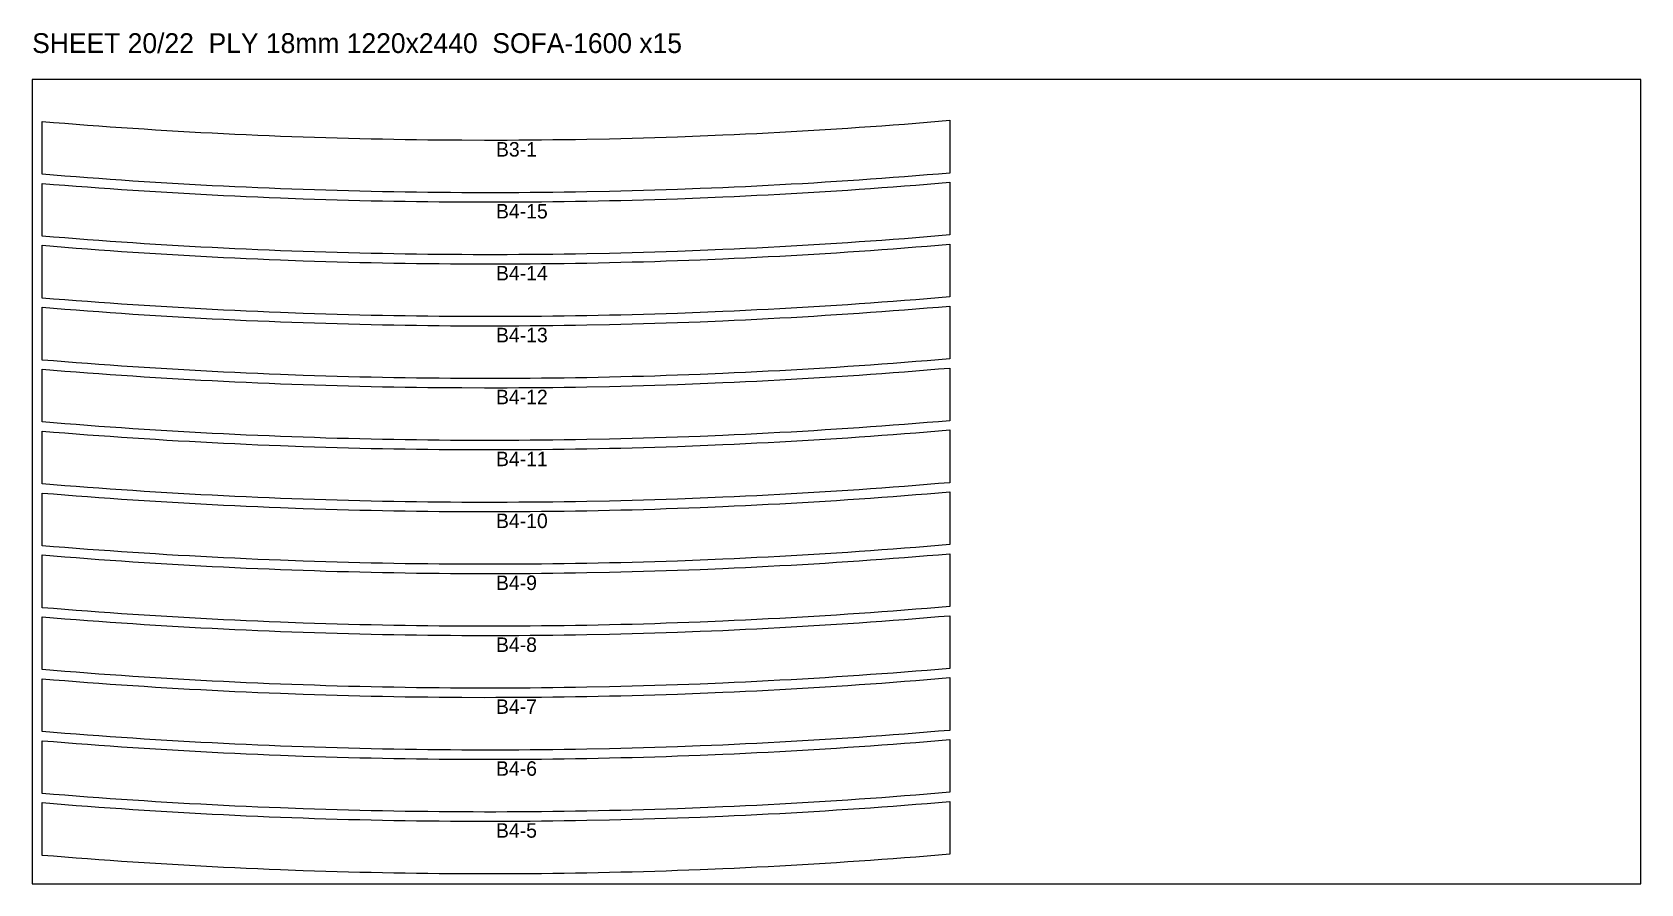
# Model space of a CAD drawing. Header units: millimetres. Extents: x 0 to 59980, y 0 to 1292.
# Drawn here: x 52060 to 54500, y 0 to 1292 of the extents above; entities that cross this region are included whole.
import ezdxf

# ---------------------------------------------------------------- set-up
doc = ezdxf.new("R2010")
doc.units = ezdxf.units.MM
for name, color, linetype in [('CUT_OUT', 1, 'Continuous'), ('LABEL', 7, 'Continuous'), ('SHEET', 8, 'Continuous')]:
    doc.layers.add(name, color=color, linetype=linetype)

msp = doc.modelspace()

# ---------------------------------------------------------------- linework, layer by layer
at = {"layer": 'CUT_OUT'}
for points in [[(52075, 1076.15), (52075, 1156.15), (52092.21, 1154.74), (52109.42, 1153.37), (52126.64, 1152.03), (52143.85, 1150.73), (52161.06, 1149.46), (52178.28, 1148.23), (52195.49, 1147.04), (52212.7, 1145.88), (52229.91, 1144.76), (52247.12, 1143.68), (52264.34, 1142.63), (52281.55, 1141.62), (52298.76, 1140.64), (52315.98, 1139.7), (52333.19, 1138.8), (52350.4, 1137.93), (52367.61, 1137.1), (52384.82, 1136.31), (52402.04, 1135.55), (52419.25, 1134.83), (52436.46, 1134.14), (52470.89, 1132.88), (52488.1, 1132.31), (52505.31, 1131.77), (52522.52, 1131.26), (52539.74, 1130.79), (52556.95, 1130.36), (52574.16, 1129.97), (52591.38, 1129.61), (52608.59, 1129.29), (52625.8, 1129), (52643.01, 1128.75), (52660.23, 1128.54), (52677.44, 1128.36), (52694.65, 1128.22), (52711.86, 1128.11), (52746.29, 1128.01), (52763.5, 1128.02), (52780.71, 1128.06), (52797.92, 1128.13), (52815.14, 1128.25), (52832.35, 1128.4), (52849.56, 1128.58), (52866.77, 1128.8), (52883.99, 1129.06), (52901.2, 1129.35), (52935.62, 1130.05), (52952.84, 1130.46), (52970.05, 1130.89), (52987.26, 1131.37), (53004.48, 1131.88), (53021.69, 1132.43), (53038.9, 1133.01), (53073.33, 1134.29), (53107.75, 1135.71), (53124.96, 1136.48), (53142.17, 1137.28), (53159.39, 1138.12), (53176.6, 1139), (53193.81, 1139.91), (53211.03, 1140.85), (53228.24, 1141.84), (53245.45, 1142.86), (53262.66, 1143.91), (53279.88, 1145.01), (53297.09, 1146.13), (53314.3, 1147.3), (53331.51, 1148.5), (53348.72, 1149.74), (53365.94, 1151.01), (53383.15, 1152.32), (53400.36, 1153.67), (53417.58, 1155.05), (53434.79, 1156.47), (53452, 1157.92), (53452, 1077.92), (53434.79, 1076.47), (53417.58, 1075.05), (53400.36, 1073.67), (53383.15, 1072.32), (53365.94, 1071.01), (53348.72, 1069.74), (53331.51, 1068.5), (53314.3, 1067.3), (53297.09, 1066.13), (53279.88, 1065.01), (53262.66, 1063.91), (53245.45, 1062.86), (53228.24, 1061.84), (53211.03, 1060.85), (53193.81, 1059.91), (53176.6, 1059), (53159.39, 1058.12), (53142.17, 1057.28), (53124.96, 1056.48), (53107.75, 1055.71), (53073.33, 1054.29), (53038.9, 1053.01), (53021.69, 1052.43), (53004.48, 1051.88), (52987.26, 1051.37), (52970.05, 1050.89), (52952.84, 1050.46), (52935.62, 1050.05), (52901.2, 1049.35), (52883.99, 1049.06), (52866.77, 1048.8), (52849.56, 1048.58), (52832.35, 1048.4), (52815.14, 1048.25), (52797.92, 1048.13), (52780.71, 1048.06), (52763.5, 1048.02), (52746.29, 1048.01), (52729.08, 1048.05), (52711.86, 1048.11), (52694.65, 1048.22), (52677.44, 1048.36), (52660.23, 1048.54), (52643.01, 1048.75), (52625.8, 1049), (52608.59, 1049.29), (52591.38, 1049.61), (52574.16, 1049.97), (52556.95, 1050.36), (52539.74, 1050.79), (52522.52, 1051.26), (52505.31, 1051.77), (52488.1, 1052.31), (52470.89, 1052.88), (52436.46, 1054.14), (52419.25, 1054.83), (52402.04, 1055.55), (52384.82, 1056.31), (52367.61, 1057.1), (52350.4, 1057.93), (52333.19, 1058.8), (52315.98, 1059.7), (52298.76, 1060.64), (52281.55, 1061.62), (52264.34, 1062.63), (52247.12, 1063.68), (52229.91, 1064.76), (52212.7, 1065.88), (52195.49, 1067.04), (52178.28, 1068.23), (52161.06, 1069.46), (52143.85, 1070.73), (52126.64, 1072.03), (52109.42, 1073.37), (52092.21, 1074.74), (52075, 1076.15)], [(52075, 982.24), (52075, 1062.24), (52092.21, 1060.83), (52109.42, 1059.46), (52126.64, 1058.12), (52143.85, 1056.82), (52161.06, 1055.55), (52178.28, 1054.32), (52195.49, 1053.13), (52212.7, 1051.97), (52229.91, 1050.85), (52247.12, 1049.77), (52264.34, 1048.72), (52281.55, 1047.71), (52298.76, 1046.73), (52315.98, 1045.79), (52333.19, 1044.89), (52350.4, 1044.02), (52367.61, 1043.19), (52384.82, 1042.4), (52402.04, 1041.64), (52419.25, 1040.92), (52436.46, 1040.23), (52470.89, 1038.97), (52488.1, 1038.4), (52505.31, 1037.86), (52522.52, 1037.35), (52539.74, 1036.88), (52556.95, 1036.45), (52574.16, 1036.06), (52591.38, 1035.7), (52608.59, 1035.38), (52625.8, 1035.09), (52643.01, 1034.84), (52660.23, 1034.63), (52677.44, 1034.45), (52694.65, 1034.31), (52711.86, 1034.2), (52746.29, 1034.1), (52763.5, 1034.11), (52780.71, 1034.15), (52797.92, 1034.22), (52815.14, 1034.34), (52832.35, 1034.49), (52849.56, 1034.67), (52866.77, 1034.89), (52883.99, 1035.15), (52901.2, 1035.44), (52935.62, 1036.14), (52952.84, 1036.55), (52970.05, 1036.98), (52987.26, 1037.46), (53004.48, 1037.97), (53021.69, 1038.52), (53038.9, 1039.1), (53073.33, 1040.38), (53107.75, 1041.8), (53124.96, 1042.57), (53142.17, 1043.37), (53159.39, 1044.21), (53176.6, 1045.09), (53193.81, 1046), (53211.03, 1046.94), (53228.24, 1047.93), (53245.45, 1048.95), (53262.66, 1050), (53279.88, 1051.1), (53297.09, 1052.22), (53314.3, 1053.39), (53331.51, 1054.59), (53348.72, 1055.83), (53365.94, 1057.1), (53383.15, 1058.41), (53400.36, 1059.76), (53417.58, 1061.14), (53434.79, 1062.56), (53452, 1064.01), (53452, 984.01), (53434.79, 982.56), (53417.58, 981.14), (53400.36, 979.76), (53383.15, 978.41), (53365.94, 977.1), (53348.72, 975.83), (53331.51, 974.59), (53314.3, 973.39), (53297.09, 972.22), (53279.88, 971.1), (53262.66, 970), (53245.45, 968.95), (53228.24, 967.93), (53211.03, 966.94), (53193.81, 966), (53176.6, 965.09), (53159.39, 964.21), (53142.17, 963.37), (53124.96, 962.57), (53107.75, 961.8), (53073.33, 960.38), (53038.9, 959.1), (53021.69, 958.52), (53004.48, 957.97), (52987.26, 957.46), (52970.05, 956.98), (52952.84, 956.55), (52935.62, 956.14), (52901.2, 955.44), (52883.99, 955.15), (52866.77, 954.89), (52849.56, 954.67), (52832.35, 954.49), (52815.14, 954.34), (52797.92, 954.22), (52780.71, 954.15), (52763.5, 954.11), (52746.29, 954.1), (52729.08, 954.14), (52711.86, 954.2), (52694.65, 954.31), (52677.44, 954.45), (52660.23, 954.63), (52643.01, 954.84), (52625.8, 955.09), (52608.59, 955.38), (52591.38, 955.7), (52574.16, 956.06), (52556.95, 956.45), (52539.74, 956.88), (52522.52, 957.35), (52505.31, 957.86), (52488.1, 958.4), (52470.89, 958.97), (52436.46, 960.23), (52419.25, 960.92), (52402.04, 961.64), (52384.82, 962.4), (52367.61, 963.19), (52350.4, 964.02), (52333.19, 964.89), (52315.98, 965.79), (52298.76, 966.73), (52281.55, 967.71), (52264.34, 968.72), (52247.12, 969.77), (52229.91, 970.85), (52212.7, 971.97), (52195.49, 973.13), (52178.28, 974.32), (52161.06, 975.55), (52143.85, 976.82), (52126.64, 978.12), (52109.42, 979.46), (52092.21, 980.83), (52075, 982.24)], [(52075, 888.33), (52075, 968.33), (52092.21, 966.92), (52109.42, 965.55), (52126.64, 964.21), (52143.85, 962.91), (52161.06, 961.64), (52178.28, 960.41), (52195.49, 959.22), (52212.7, 958.06), (52229.91, 956.94), (52247.12, 955.86), (52264.34, 954.81), (52281.55, 953.8), (52298.76, 952.82), (52315.98, 951.88), (52333.19, 950.98), (52350.4, 950.11), (52367.61, 949.28), (52384.82, 948.49), (52402.04, 947.73), (52419.25, 947.01), (52436.46, 946.32), (52470.89, 945.06), (52488.1, 944.49), (52505.31, 943.95), (52522.52, 943.44), (52539.74, 942.97), (52556.95, 942.54), (52574.16, 942.15), (52591.38, 941.79), (52608.59, 941.47), (52625.8, 941.18), (52643.01, 940.93), (52660.23, 940.72), (52677.44, 940.54), (52694.65, 940.4), (52711.86, 940.29), (52746.29, 940.19), (52763.5, 940.2), (52780.71, 940.24), (52797.92, 940.31), (52815.14, 940.43), (52832.35, 940.58), (52849.56, 940.76), (52866.77, 940.98), (52883.99, 941.24), (52901.2, 941.53), (52935.62, 942.23), (52952.84, 942.64), (52970.05, 943.07), (52987.26, 943.55), (53004.48, 944.06), (53021.69, 944.61), (53038.9, 945.19), (53073.33, 946.47), (53107.75, 947.89), (53124.96, 948.66), (53142.17, 949.46), (53159.39, 950.3), (53176.6, 951.18), (53193.81, 952.09), (53211.03, 953.03), (53228.24, 954.02), (53245.45, 955.04), (53262.66, 956.09), (53279.88, 957.19), (53297.09, 958.31), (53314.3, 959.48), (53331.51, 960.68), (53348.72, 961.92), (53365.94, 963.19), (53383.15, 964.5), (53400.36, 965.85), (53417.58, 967.23), (53434.79, 968.65), (53452, 970.1), (53452, 890.1), (53434.79, 888.65), (53417.58, 887.23), (53400.36, 885.85), (53383.15, 884.5), (53365.94, 883.19), (53348.72, 881.92), (53331.51, 880.68), (53314.3, 879.48), (53297.09, 878.31), (53279.88, 877.19), (53262.66, 876.09), (53245.45, 875.04), (53228.24, 874.02), (53211.03, 873.03), (53193.81, 872.09), (53176.6, 871.18), (53159.39, 870.3), (53142.17, 869.46), (53124.96, 868.66), (53107.75, 867.89), (53073.33, 866.47), (53038.9, 865.19), (53021.69, 864.61), (53004.48, 864.06), (52987.26, 863.55), (52970.05, 863.07), (52952.84, 862.64), (52935.62, 862.23), (52901.2, 861.53), (52883.99, 861.24), (52866.77, 860.98), (52849.56, 860.76), (52832.35, 860.58), (52815.14, 860.43), (52797.92, 860.31), (52780.71, 860.24), (52763.5, 860.2), (52746.29, 860.19), (52729.08, 860.23), (52711.86, 860.29), (52694.65, 860.4), (52677.44, 860.54), (52660.23, 860.72), (52643.01, 860.93), (52625.8, 861.18), (52608.59, 861.47), (52591.38, 861.79), (52574.16, 862.15), (52556.95, 862.54), (52539.74, 862.97), (52522.52, 863.44), (52505.31, 863.95), (52488.1, 864.49), (52470.89, 865.06), (52436.46, 866.32), (52419.25, 867.01), (52402.04, 867.73), (52384.82, 868.49), (52367.61, 869.28), (52350.4, 870.11), (52333.19, 870.98), (52315.98, 871.88), (52298.76, 872.82), (52281.55, 873.8), (52264.34, 874.81), (52247.12, 875.86), (52229.91, 876.94), (52212.7, 878.06), (52195.49, 879.22), (52178.28, 880.41), (52161.06, 881.64), (52143.85, 882.91), (52126.64, 884.21), (52109.42, 885.55), (52092.21, 886.92), (52075, 888.33)], [(52075, 794.42), (52075, 874.42), (52092.21, 873.01), (52109.42, 871.64), (52126.64, 870.3), (52143.85, 869), (52161.06, 867.73), (52178.28, 866.5), (52195.49, 865.31), (52212.7, 864.15), (52229.91, 863.03), (52247.12, 861.95), (52264.34, 860.9), (52281.55, 859.89), (52298.76, 858.91), (52315.98, 857.97), (52333.19, 857.07), (52350.4, 856.2), (52367.61, 855.37), (52384.82, 854.58), (52402.04, 853.82), (52419.25, 853.1), (52436.46, 852.41), (52470.89, 851.15), (52488.1, 850.58), (52505.31, 850.04), (52522.52, 849.53), (52539.74, 849.06), (52556.95, 848.63), (52574.16, 848.24), (52591.38, 847.88), (52608.59, 847.56), (52625.8, 847.27), (52643.01, 847.02), (52660.23, 846.81), (52677.44, 846.63), (52694.65, 846.49), (52711.86, 846.38), (52746.29, 846.28), (52763.5, 846.29), (52780.71, 846.33), (52797.92, 846.4), (52815.14, 846.52), (52832.35, 846.67), (52849.56, 846.85), (52866.77, 847.07), (52883.99, 847.33), (52901.2, 847.62), (52935.62, 848.32), (52952.84, 848.73), (52970.05, 849.16), (52987.26, 849.64), (53004.48, 850.15), (53021.69, 850.7), (53038.9, 851.28), (53073.33, 852.56), (53107.75, 853.98), (53124.96, 854.75), (53142.17, 855.55), (53159.39, 856.39), (53176.6, 857.27), (53193.81, 858.18), (53211.03, 859.12), (53228.24, 860.11), (53245.45, 861.13), (53262.66, 862.18), (53279.88, 863.28), (53297.09, 864.4), (53314.3, 865.57), (53331.51, 866.77), (53348.72, 868.01), (53365.94, 869.28), (53383.15, 870.59), (53400.36, 871.94), (53417.58, 873.32), (53434.79, 874.74), (53452, 876.19), (53452, 796.19), (53434.79, 794.74), (53417.58, 793.32), (53400.36, 791.94), (53383.15, 790.59), (53365.94, 789.28), (53348.72, 788.01), (53331.51, 786.77), (53314.3, 785.57), (53297.09, 784.4), (53279.88, 783.28), (53262.66, 782.18), (53245.45, 781.13), (53228.24, 780.11), (53211.03, 779.12), (53193.81, 778.18), (53176.6, 777.27), (53159.39, 776.39), (53142.17, 775.55), (53124.96, 774.75), (53107.75, 773.98), (53073.33, 772.56), (53038.9, 771.28), (53021.69, 770.7), (53004.48, 770.15), (52987.26, 769.64), (52970.05, 769.16), (52952.84, 768.73), (52935.62, 768.32), (52901.2, 767.62), (52883.99, 767.33), (52866.77, 767.07), (52849.56, 766.85), (52832.35, 766.67), (52815.14, 766.52), (52797.92, 766.4), (52780.71, 766.33), (52763.5, 766.29), (52746.29, 766.28), (52729.08, 766.32), (52711.86, 766.38), (52694.65, 766.49), (52677.44, 766.63), (52660.23, 766.81), (52643.01, 767.02), (52625.8, 767.27), (52608.59, 767.56), (52591.38, 767.88), (52574.16, 768.24), (52556.95, 768.63), (52539.74, 769.06), (52522.52, 769.53), (52505.31, 770.04), (52488.1, 770.58), (52470.89, 771.15), (52436.46, 772.41), (52419.25, 773.1), (52402.04, 773.82), (52384.82, 774.58), (52367.61, 775.37), (52350.4, 776.2), (52333.19, 777.07), (52315.98, 777.97), (52298.76, 778.91), (52281.55, 779.89), (52264.34, 780.9), (52247.12, 781.95), (52229.91, 783.03), (52212.7, 784.15), (52195.49, 785.31), (52178.28, 786.5), (52161.06, 787.73), (52143.85, 789), (52126.64, 790.3), (52109.42, 791.64), (52092.21, 793.01), (52075, 794.42)], [(52075, 700.51), (52075, 780.51), (52092.21, 779.1), (52109.42, 777.73), (52126.64, 776.39), (52143.85, 775.09), (52161.06, 773.82), (52178.28, 772.59), (52195.49, 771.4), (52212.7, 770.24), (52229.91, 769.12), (52247.12, 768.04), (52264.34, 766.99), (52281.55, 765.98), (52298.76, 765), (52315.98, 764.06), (52333.19, 763.16), (52350.4, 762.29), (52367.61, 761.46), (52384.82, 760.67), (52402.04, 759.91), (52419.25, 759.19), (52436.46, 758.5), (52470.89, 757.24), (52488.1, 756.67), (52505.31, 756.13), (52522.52, 755.62), (52539.74, 755.15), (52556.95, 754.72), (52574.16, 754.33), (52591.38, 753.97), (52608.59, 753.65), (52625.8, 753.36), (52643.01, 753.11), (52660.23, 752.9), (52677.44, 752.72), (52694.65, 752.58), (52711.86, 752.47), (52746.29, 752.37), (52763.5, 752.38), (52780.71, 752.42), (52797.92, 752.49), (52815.14, 752.61), (52832.35, 752.76), (52849.56, 752.94), (52866.77, 753.16), (52883.99, 753.42), (52901.2, 753.71), (52935.62, 754.41), (52952.84, 754.82), (52970.05, 755.25), (52987.26, 755.73), (53004.48, 756.24), (53021.69, 756.79), (53038.9, 757.37), (53073.33, 758.65), (53107.75, 760.07), (53124.96, 760.84), (53142.17, 761.64), (53159.39, 762.48), (53176.6, 763.36), (53193.81, 764.27), (53211.03, 765.21), (53228.24, 766.2), (53245.45, 767.22), (53262.66, 768.27), (53279.88, 769.37), (53297.09, 770.49), (53314.3, 771.66), (53331.51, 772.86), (53348.72, 774.1), (53365.94, 775.37), (53383.15, 776.68), (53400.36, 778.03), (53417.58, 779.41), (53434.79, 780.83), (53452, 782.28), (53452, 702.28), (53434.79, 700.83), (53417.58, 699.41), (53400.36, 698.03), (53383.15, 696.68), (53365.94, 695.37), (53348.72, 694.1), (53331.51, 692.86), (53314.3, 691.66), (53297.09, 690.49), (53279.88, 689.37), (53262.66, 688.27), (53245.45, 687.22), (53228.24, 686.2), (53211.03, 685.21), (53193.81, 684.27), (53176.6, 683.36), (53159.39, 682.48), (53142.17, 681.64), (53124.96, 680.84), (53107.75, 680.07), (53073.33, 678.65), (53038.9, 677.37), (53021.69, 676.79), (53004.48, 676.24), (52987.26, 675.73), (52970.05, 675.25), (52952.84, 674.82), (52935.62, 674.41), (52901.2, 673.71), (52883.99, 673.42), (52866.77, 673.16), (52849.56, 672.94), (52832.35, 672.76), (52815.14, 672.61), (52797.92, 672.49), (52780.71, 672.42), (52763.5, 672.38), (52746.29, 672.37), (52729.08, 672.41), (52711.86, 672.47), (52694.65, 672.58), (52677.44, 672.72), (52660.23, 672.9), (52643.01, 673.11), (52625.8, 673.36), (52608.59, 673.65), (52591.38, 673.97), (52574.16, 674.33), (52556.95, 674.72), (52539.74, 675.15), (52522.52, 675.62), (52505.31, 676.13), (52488.1, 676.67), (52470.89, 677.24), (52436.46, 678.5), (52419.25, 679.19), (52402.04, 679.91), (52384.82, 680.67), (52367.61, 681.46), (52350.4, 682.29), (52333.19, 683.16), (52315.98, 684.06), (52298.76, 685), (52281.55, 685.98), (52264.34, 686.99), (52247.12, 688.04), (52229.91, 689.12), (52212.7, 690.24), (52195.49, 691.4), (52178.28, 692.59), (52161.06, 693.82), (52143.85, 695.09), (52126.64, 696.39), (52109.42, 697.73), (52092.21, 699.1), (52075, 700.51)], [(52075, 606.6), (52075, 686.6), (52092.21, 685.19), (52109.42, 683.82), (52126.64, 682.48), (52143.85, 681.18), (52161.06, 679.91), (52178.28, 678.68), (52195.49, 677.49), (52212.7, 676.33), (52229.91, 675.21), (52247.12, 674.13), (52264.34, 673.08), (52281.55, 672.07), (52298.76, 671.09), (52315.98, 670.15), (52333.19, 669.25), (52350.4, 668.38), (52367.61, 667.55), (52384.82, 666.76), (52402.04, 666), (52419.25, 665.28), (52436.46, 664.59), (52470.89, 663.33), (52488.1, 662.76), (52505.31, 662.22), (52522.52, 661.71), (52539.74, 661.24), (52556.95, 660.81), (52574.16, 660.42), (52591.38, 660.06), (52608.59, 659.74), (52625.8, 659.45), (52643.01, 659.2), (52660.23, 658.99), (52677.44, 658.81), (52694.65, 658.67), (52711.86, 658.56), (52746.29, 658.46), (52763.5, 658.47), (52780.71, 658.51), (52797.92, 658.58), (52815.14, 658.7), (52832.35, 658.85), (52849.56, 659.03), (52866.77, 659.25), (52883.99, 659.51), (52901.2, 659.8), (52935.62, 660.5), (52952.84, 660.91), (52970.05, 661.34), (52987.26, 661.82), (53004.48, 662.33), (53021.69, 662.88), (53038.9, 663.46), (53073.33, 664.74), (53107.75, 666.16), (53124.96, 666.93), (53142.17, 667.73), (53159.39, 668.57), (53176.6, 669.45), (53193.81, 670.36), (53211.03, 671.3), (53228.24, 672.29), (53245.45, 673.31), (53262.66, 674.36), (53279.88, 675.46), (53297.09, 676.58), (53314.3, 677.75), (53331.51, 678.95), (53348.72, 680.19), (53365.94, 681.46), (53383.15, 682.77), (53400.36, 684.12), (53417.58, 685.5), (53434.79, 686.92), (53452, 688.37), (53452, 608.37), (53434.79, 606.92), (53417.58, 605.5), (53400.36, 604.12), (53383.15, 602.77), (53365.94, 601.46), (53348.72, 600.19), (53331.51, 598.95), (53314.3, 597.75), (53297.09, 596.58), (53279.88, 595.46), (53262.66, 594.36), (53245.45, 593.31), (53228.24, 592.29), (53211.03, 591.3), (53193.81, 590.36), (53176.6, 589.45), (53159.39, 588.57), (53142.17, 587.73), (53124.96, 586.93), (53107.75, 586.16), (53073.33, 584.74), (53038.9, 583.46), (53021.69, 582.88), (53004.48, 582.33), (52987.26, 581.82), (52970.05, 581.34), (52952.84, 580.91), (52935.62, 580.5), (52901.2, 579.8), (52883.99, 579.51), (52866.77, 579.25), (52849.56, 579.03), (52832.35, 578.85), (52815.14, 578.7), (52797.92, 578.58), (52780.71, 578.51), (52763.5, 578.47), (52746.29, 578.46), (52729.08, 578.5), (52711.86, 578.56), (52694.65, 578.67), (52677.44, 578.81), (52660.23, 578.99), (52643.01, 579.2), (52625.8, 579.45), (52608.59, 579.74), (52591.38, 580.06), (52574.16, 580.42), (52556.95, 580.81), (52539.74, 581.24), (52522.52, 581.71), (52505.31, 582.22), (52488.1, 582.76), (52470.89, 583.33), (52436.46, 584.59), (52419.25, 585.28), (52402.04, 586), (52384.82, 586.76), (52367.61, 587.55), (52350.4, 588.38), (52333.19, 589.25), (52315.98, 590.15), (52298.76, 591.09), (52281.55, 592.07), (52264.34, 593.08), (52247.12, 594.13), (52229.91, 595.21), (52212.7, 596.33), (52195.49, 597.49), (52178.28, 598.68), (52161.06, 599.91), (52143.85, 601.18), (52126.64, 602.48), (52109.42, 603.82), (52092.21, 605.19), (52075, 606.6)], [(52075, 512.69), (52075, 592.69), (52092.21, 591.28), (52109.42, 589.91), (52126.64, 588.57), (52143.85, 587.27), (52161.06, 586), (52178.28, 584.77), (52195.49, 583.58), (52212.7, 582.42), (52229.91, 581.3), (52247.12, 580.22), (52264.34, 579.17), (52281.55, 578.16), (52298.76, 577.18), (52315.98, 576.24), (52333.19, 575.34), (52350.4, 574.47), (52367.61, 573.64), (52384.82, 572.85), (52402.04, 572.09), (52419.25, 571.37), (52436.46, 570.68), (52470.89, 569.42), (52488.1, 568.85), (52505.31, 568.31), (52522.52, 567.8), (52539.74, 567.33), (52556.95, 566.9), (52574.16, 566.51), (52591.38, 566.15), (52608.59, 565.83), (52625.8, 565.54), (52643.01, 565.29), (52660.23, 565.08), (52677.44, 564.9), (52694.65, 564.76), (52711.86, 564.65), (52746.29, 564.55), (52763.5, 564.56), (52780.71, 564.6), (52797.92, 564.67), (52815.14, 564.79), (52832.35, 564.94), (52849.56, 565.12), (52866.77, 565.34), (52883.99, 565.6), (52901.2, 565.89), (52935.62, 566.59), (52952.84, 567), (52970.05, 567.43), (52987.26, 567.91), (53004.48, 568.42), (53021.69, 568.97), (53038.9, 569.55), (53073.33, 570.83), (53107.75, 572.25), (53124.96, 573.02), (53142.17, 573.82), (53159.39, 574.66), (53176.6, 575.54), (53193.81, 576.45), (53211.03, 577.39), (53228.24, 578.38), (53245.45, 579.4), (53262.66, 580.45), (53279.88, 581.55), (53297.09, 582.67), (53314.3, 583.84), (53331.51, 585.04), (53348.72, 586.28), (53365.94, 587.55), (53383.15, 588.86), (53400.36, 590.21), (53417.58, 591.59), (53434.79, 593.01), (53452, 594.46), (53452, 514.46), (53434.79, 513.01), (53417.58, 511.59), (53400.36, 510.21), (53383.15, 508.86), (53365.94, 507.55), (53348.72, 506.28), (53331.51, 505.04), (53314.3, 503.84), (53297.09, 502.67), (53279.88, 501.55), (53262.66, 500.45), (53245.45, 499.4), (53228.24, 498.38), (53211.03, 497.39), (53193.81, 496.45), (53176.6, 495.54), (53159.39, 494.66), (53142.17, 493.82), (53124.96, 493.02), (53107.75, 492.25), (53073.33, 490.83), (53038.9, 489.55), (53021.69, 488.97), (53004.48, 488.42), (52987.26, 487.91), (52970.05, 487.43), (52952.84, 487), (52935.62, 486.59), (52901.2, 485.89), (52883.99, 485.6), (52866.77, 485.34), (52849.56, 485.12), (52832.35, 484.94), (52815.14, 484.79), (52797.92, 484.67), (52780.71, 484.6), (52763.5, 484.56), (52746.29, 484.55), (52729.08, 484.59), (52711.86, 484.65), (52694.65, 484.76), (52677.44, 484.9), (52660.23, 485.08), (52643.01, 485.29), (52625.8, 485.54), (52608.59, 485.83), (52591.38, 486.15), (52574.16, 486.51), (52556.95, 486.9), (52539.74, 487.33), (52522.52, 487.8), (52505.31, 488.31), (52488.1, 488.85), (52470.89, 489.42), (52436.46, 490.68), (52419.25, 491.37), (52402.04, 492.09), (52384.82, 492.85), (52367.61, 493.64), (52350.4, 494.47), (52333.19, 495.34), (52315.98, 496.24), (52298.76, 497.18), (52281.55, 498.16), (52264.34, 499.17), (52247.12, 500.22), (52229.91, 501.3), (52212.7, 502.42), (52195.49, 503.58), (52178.28, 504.77), (52161.06, 506), (52143.85, 507.27), (52126.64, 508.57), (52109.42, 509.91), (52092.21, 511.28), (52075, 512.69)], [(52075, 418.78), (52075, 498.78), (52092.21, 497.37), (52109.42, 496), (52126.64, 494.66), (52143.85, 493.36), (52161.06, 492.09), (52178.28, 490.86), (52195.49, 489.67), (52212.7, 488.51), (52229.91, 487.39), (52247.12, 486.31), (52264.34, 485.26), (52281.55, 484.25), (52298.76, 483.27), (52315.98, 482.33), (52333.19, 481.43), (52350.4, 480.56), (52367.61, 479.73), (52384.82, 478.94), (52402.04, 478.18), (52419.25, 477.46), (52436.46, 476.77), (52470.89, 475.51), (52488.1, 474.94), (52505.31, 474.4), (52522.52, 473.89), (52539.74, 473.42), (52556.95, 472.99), (52574.16, 472.6), (52591.38, 472.24), (52608.59, 471.92), (52625.8, 471.63), (52643.01, 471.38), (52660.23, 471.17), (52677.44, 470.99), (52694.65, 470.85), (52711.86, 470.74), (52746.29, 470.64), (52763.5, 470.65), (52780.71, 470.69), (52797.92, 470.76), (52815.14, 470.88), (52832.35, 471.03), (52849.56, 471.21), (52866.77, 471.43), (52883.99, 471.69), (52901.2, 471.98), (52935.62, 472.68), (52952.84, 473.09), (52970.05, 473.52), (52987.26, 474), (53004.48, 474.51), (53021.69, 475.06), (53038.9, 475.64), (53073.33, 476.92), (53107.75, 478.34), (53124.96, 479.11), (53142.17, 479.91), (53159.39, 480.75), (53176.6, 481.63), (53193.81, 482.54), (53211.03, 483.48), (53228.24, 484.47), (53245.45, 485.49), (53262.66, 486.54), (53279.88, 487.64), (53297.09, 488.76), (53314.3, 489.93), (53331.51, 491.13), (53348.72, 492.37), (53365.94, 493.64), (53383.15, 494.95), (53400.36, 496.3), (53417.58, 497.68), (53434.79, 499.1), (53452, 500.55), (53452, 420.55), (53434.79, 419.1), (53417.58, 417.68), (53400.36, 416.3), (53383.15, 414.95), (53365.94, 413.64), (53348.72, 412.37), (53331.51, 411.13), (53314.3, 409.93), (53297.09, 408.76), (53279.88, 407.64), (53262.66, 406.54), (53245.45, 405.49), (53228.24, 404.47), (53211.03, 403.48), (53193.81, 402.54), (53176.6, 401.63), (53159.39, 400.75), (53142.17, 399.91), (53124.96, 399.11), (53107.75, 398.34), (53073.33, 396.92), (53038.9, 395.64), (53021.69, 395.06), (53004.48, 394.51), (52987.26, 394), (52970.05, 393.52), (52952.84, 393.09), (52935.62, 392.68), (52901.2, 391.98), (52883.99, 391.69), (52866.77, 391.43), (52849.56, 391.21), (52832.35, 391.03), (52815.14, 390.88), (52797.92, 390.76), (52780.71, 390.69), (52763.5, 390.65), (52746.29, 390.64), (52729.08, 390.68), (52711.86, 390.74), (52694.65, 390.85), (52677.44, 390.99), (52660.23, 391.17), (52643.01, 391.38), (52625.8, 391.63), (52608.59, 391.92), (52591.38, 392.24), (52574.16, 392.6), (52556.95, 392.99), (52539.74, 393.42), (52522.52, 393.89), (52505.31, 394.4), (52488.1, 394.94), (52470.89, 395.51), (52436.46, 396.77), (52419.25, 397.46), (52402.04, 398.18), (52384.82, 398.94), (52367.61, 399.73), (52350.4, 400.56), (52333.19, 401.43), (52315.98, 402.33), (52298.76, 403.27), (52281.55, 404.25), (52264.34, 405.26), (52247.12, 406.31), (52229.91, 407.39), (52212.7, 408.51), (52195.49, 409.67), (52178.28, 410.86), (52161.06, 412.09), (52143.85, 413.36), (52126.64, 414.66), (52109.42, 416), (52092.21, 417.37), (52075, 418.78)], [(52075, 324.87), (52075, 404.87), (52092.21, 403.46), (52109.42, 402.09), (52126.64, 400.75), (52143.85, 399.45), (52161.06, 398.18), (52178.28, 396.95), (52195.49, 395.76), (52212.7, 394.6), (52229.91, 393.48), (52247.12, 392.4), (52264.34, 391.35), (52281.55, 390.34), (52298.76, 389.36), (52315.98, 388.42), (52333.19, 387.52), (52350.4, 386.65), (52367.61, 385.82), (52384.82, 385.03), (52402.04, 384.27), (52419.25, 383.55), (52436.46, 382.86), (52470.89, 381.6), (52488.1, 381.03), (52505.31, 380.49), (52522.52, 379.98), (52539.74, 379.51), (52556.95, 379.08), (52574.16, 378.69), (52591.38, 378.33), (52608.59, 378.01), (52625.8, 377.72), (52643.01, 377.47), (52660.23, 377.26), (52677.44, 377.08), (52694.65, 376.94), (52711.86, 376.83), (52746.29, 376.73), (52763.5, 376.74), (52780.71, 376.78), (52797.92, 376.85), (52815.14, 376.97), (52832.35, 377.12), (52849.56, 377.3), (52866.77, 377.52), (52883.99, 377.78), (52901.2, 378.07), (52935.62, 378.77), (52952.84, 379.18), (52970.05, 379.61), (52987.26, 380.09), (53004.48, 380.6), (53021.69, 381.15), (53038.9, 381.73), (53073.33, 383.01), (53107.75, 384.43), (53124.96, 385.2), (53142.17, 386), (53159.39, 386.84), (53176.6, 387.72), (53193.81, 388.63), (53211.03, 389.57), (53228.24, 390.56), (53245.45, 391.58), (53262.66, 392.63), (53279.88, 393.73), (53297.09, 394.85), (53314.3, 396.02), (53331.51, 397.22), (53348.72, 398.46), (53365.94, 399.73), (53383.15, 401.04), (53400.36, 402.39), (53417.58, 403.77), (53434.79, 405.19), (53452, 406.64), (53452, 326.64), (53434.79, 325.19), (53417.58, 323.77), (53400.36, 322.39), (53383.15, 321.04), (53365.94, 319.73), (53348.72, 318.46), (53331.51, 317.22), (53314.3, 316.02), (53297.09, 314.85), (53279.88, 313.73), (53262.66, 312.63), (53245.45, 311.58), (53228.24, 310.56), (53211.03, 309.57), (53193.81, 308.63), (53176.6, 307.72), (53159.39, 306.84), (53142.17, 306), (53124.96, 305.2), (53107.75, 304.43), (53073.33, 303.01), (53038.9, 301.73), (53021.69, 301.15), (53004.48, 300.6), (52987.26, 300.09), (52970.05, 299.61), (52952.84, 299.18), (52935.62, 298.77), (52901.2, 298.07), (52883.99, 297.78), (52866.77, 297.52), (52849.56, 297.3), (52832.35, 297.12), (52815.14, 296.97), (52797.92, 296.85), (52780.71, 296.78), (52763.5, 296.74), (52746.29, 296.73), (52729.08, 296.77), (52711.86, 296.83), (52694.65, 296.94), (52677.44, 297.08), (52660.23, 297.26), (52643.01, 297.47), (52625.8, 297.72), (52608.59, 298.01), (52591.38, 298.33), (52574.16, 298.69), (52556.95, 299.08), (52539.74, 299.51), (52522.52, 299.98), (52505.31, 300.49), (52488.1, 301.03), (52470.89, 301.6), (52436.46, 302.86), (52419.25, 303.55), (52402.04, 304.27), (52384.82, 305.03), (52367.61, 305.82), (52350.4, 306.65), (52333.19, 307.52), (52315.98, 308.42), (52298.76, 309.36), (52281.55, 310.34), (52264.34, 311.35), (52247.12, 312.4), (52229.91, 313.48), (52212.7, 314.6), (52195.49, 315.76), (52178.28, 316.95), (52161.06, 318.18), (52143.85, 319.45), (52126.64, 320.75), (52109.42, 322.09), (52092.21, 323.46), (52075, 324.87)], [(52075, 230.96), (52075, 310.96), (52092.21, 309.55), (52109.42, 308.18), (52126.64, 306.84), (52143.85, 305.54), (52161.06, 304.27), (52178.28, 303.04), (52195.49, 301.85), (52212.7, 300.69), (52229.91, 299.57), (52247.12, 298.49), (52264.34, 297.44), (52281.55, 296.43), (52298.76, 295.45), (52315.98, 294.51), (52333.19, 293.61), (52350.4, 292.74), (52367.61, 291.91), (52384.82, 291.12), (52402.04, 290.36), (52419.25, 289.64), (52436.46, 288.95), (52470.89, 287.69), (52488.1, 287.12), (52505.31, 286.58), (52522.52, 286.07), (52539.74, 285.6), (52556.95, 285.17), (52574.16, 284.78), (52591.38, 284.42), (52608.59, 284.1), (52625.8, 283.81), (52643.01, 283.56), (52660.23, 283.35), (52677.44, 283.17), (52694.65, 283.03), (52711.86, 282.92), (52746.29, 282.82), (52763.5, 282.83), (52780.71, 282.87), (52797.92, 282.94), (52815.14, 283.06), (52832.35, 283.21), (52849.56, 283.39), (52866.77, 283.61), (52883.99, 283.87), (52901.2, 284.16), (52935.62, 284.86), (52952.84, 285.27), (52970.05, 285.7), (52987.26, 286.18), (53004.48, 286.69), (53021.69, 287.24), (53038.9, 287.82), (53073.33, 289.1), (53107.75, 290.52), (53124.96, 291.29), (53142.17, 292.09), (53159.39, 292.93), (53176.6, 293.81), (53193.81, 294.72), (53211.03, 295.66), (53228.24, 296.65), (53245.45, 297.67), (53262.66, 298.72), (53279.88, 299.82), (53297.09, 300.94), (53314.3, 302.11), (53331.51, 303.31), (53348.72, 304.55), (53365.94, 305.82), (53383.15, 307.13), (53400.36, 308.48), (53417.58, 309.86), (53434.79, 311.28), (53452, 312.73), (53452, 232.73), (53434.79, 231.28), (53417.58, 229.86), (53400.36, 228.48), (53383.15, 227.13), (53365.94, 225.82), (53348.72, 224.55), (53331.51, 223.31), (53314.3, 222.11), (53297.09, 220.94), (53279.88, 219.82), (53262.66, 218.72), (53245.45, 217.67), (53228.24, 216.65), (53211.03, 215.66), (53193.81, 214.72), (53176.6, 213.81), (53159.39, 212.93), (53142.17, 212.09), (53124.96, 211.29), (53107.75, 210.52), (53073.33, 209.1), (53038.9, 207.82), (53021.69, 207.24), (53004.48, 206.69), (52987.26, 206.18), (52970.05, 205.7), (52952.84, 205.27), (52935.62, 204.86), (52901.2, 204.16), (52883.99, 203.87), (52866.77, 203.61), (52849.56, 203.39), (52832.35, 203.21), (52815.14, 203.06), (52797.92, 202.94), (52780.71, 202.87), (52763.5, 202.83), (52746.29, 202.82), (52729.08, 202.86), (52711.86, 202.92), (52694.65, 203.03), (52677.44, 203.17), (52660.23, 203.35), (52643.01, 203.56), (52625.8, 203.81), (52608.59, 204.1), (52591.38, 204.42), (52574.16, 204.78), (52556.95, 205.17), (52539.74, 205.6), (52522.52, 206.07), (52505.31, 206.58), (52488.1, 207.12), (52470.89, 207.69), (52436.46, 208.95), (52419.25, 209.64), (52402.04, 210.36), (52384.82, 211.12), (52367.61, 211.91), (52350.4, 212.74), (52333.19, 213.61), (52315.98, 214.51), (52298.76, 215.45), (52281.55, 216.43), (52264.34, 217.44), (52247.12, 218.49), (52229.91, 219.57), (52212.7, 220.69), (52195.49, 221.85), (52178.28, 223.04), (52161.06, 224.27), (52143.85, 225.54), (52126.64, 226.84), (52109.42, 228.18), (52092.21, 229.55), (52075, 230.96)], [(52075, 137.05), (52075, 217.05), (52092.21, 215.64), (52109.42, 214.27), (52126.64, 212.93), (52143.85, 211.63), (52161.06, 210.36), (52178.28, 209.13), (52195.49, 207.94), (52212.7, 206.78), (52229.91, 205.66), (52247.12, 204.58), (52264.34, 203.53), (52281.55, 202.52), (52298.76, 201.54), (52315.98, 200.6), (52333.19, 199.7), (52350.4, 198.83), (52367.61, 198), (52384.82, 197.21), (52402.04, 196.45), (52419.25, 195.73), (52436.46, 195.04), (52470.89, 193.78), (52488.1, 193.21), (52505.31, 192.67), (52522.52, 192.16), (52539.74, 191.69), (52556.95, 191.26), (52574.16, 190.87), (52591.38, 190.51), (52608.59, 190.19), (52625.8, 189.9), (52643.01, 189.65), (52660.23, 189.44), (52677.44, 189.26), (52694.65, 189.12), (52711.86, 189.01), (52746.29, 188.91), (52763.5, 188.92), (52780.71, 188.96), (52797.92, 189.03), (52815.14, 189.15), (52832.35, 189.3), (52849.56, 189.48), (52866.77, 189.7), (52883.99, 189.96), (52901.2, 190.25), (52935.62, 190.95), (52952.84, 191.36), (52970.05, 191.79), (52987.26, 192.27), (53004.48, 192.78), (53021.69, 193.33), (53038.9, 193.91), (53073.33, 195.19), (53107.75, 196.61), (53124.96, 197.38), (53142.17, 198.18), (53159.39, 199.02), (53176.6, 199.9), (53193.81, 200.81), (53211.03, 201.75), (53228.24, 202.74), (53245.45, 203.76), (53262.66, 204.81), (53279.88, 205.91), (53297.09, 207.03), (53314.3, 208.2), (53331.51, 209.4), (53348.72, 210.64), (53365.94, 211.91), (53383.15, 213.22), (53400.36, 214.57), (53417.58, 215.95), (53434.79, 217.37), (53452, 218.82), (53452, 138.82), (53434.79, 137.37), (53417.58, 135.95), (53400.36, 134.57), (53383.15, 133.22), (53365.94, 131.91), (53348.72, 130.64), (53331.51, 129.4), (53314.3, 128.2), (53297.09, 127.03), (53279.88, 125.91), (53262.66, 124.81), (53245.45, 123.76), (53228.24, 122.74), (53211.03, 121.75), (53193.81, 120.81), (53176.6, 119.9), (53159.39, 119.02), (53142.17, 118.18), (53124.96, 117.38), (53107.75, 116.61), (53073.33, 115.19), (53038.9, 113.91), (53021.69, 113.33), (53004.48, 112.78), (52987.26, 112.27), (52970.05, 111.79), (52952.84, 111.36), (52935.62, 110.95), (52901.2, 110.25), (52883.99, 109.96), (52866.77, 109.7), (52849.56, 109.48), (52832.35, 109.3), (52815.14, 109.15), (52797.92, 109.03), (52780.71, 108.96), (52763.5, 108.92), (52746.29, 108.91), (52729.08, 108.95), (52711.86, 109.01), (52694.65, 109.12), (52677.44, 109.26), (52660.23, 109.44), (52643.01, 109.65), (52625.8, 109.9), (52608.59, 110.19), (52591.38, 110.51), (52574.16, 110.87), (52556.95, 111.26), (52539.74, 111.69), (52522.52, 112.16), (52505.31, 112.67), (52488.1, 113.21), (52470.89, 113.78), (52436.46, 115.04), (52419.25, 115.73), (52402.04, 116.45), (52384.82, 117.21), (52367.61, 118), (52350.4, 118.83), (52333.19, 119.7), (52315.98, 120.6), (52298.76, 121.54), (52281.55, 122.52), (52264.34, 123.53), (52247.12, 124.58), (52229.91, 125.66), (52212.7, 126.78), (52195.49, 127.94), (52178.28, 129.13), (52161.06, 130.36), (52143.85, 131.63), (52126.64, 132.93), (52109.42, 134.27), (52092.21, 135.64), (52075, 137.05)], [(52075, 43.14), (52075, 123.14), (52092.21, 121.73), (52109.42, 120.36), (52126.64, 119.02), (52143.85, 117.72), (52161.06, 116.45), (52178.28, 115.22), (52195.49, 114.03), (52212.7, 112.87), (52229.91, 111.75), (52247.12, 110.67), (52264.34, 109.62), (52281.55, 108.61), (52298.76, 107.63), (52315.98, 106.69), (52333.19, 105.79), (52350.4, 104.92), (52367.61, 104.09), (52384.82, 103.3), (52402.04, 102.54), (52419.25, 101.82), (52436.46, 101.13), (52470.89, 99.87), (52488.1, 99.3), (52505.31, 98.76), (52522.52, 98.25), (52539.74, 97.78), (52556.95, 97.35), (52574.16, 96.96), (52591.38, 96.6), (52608.59, 96.28), (52625.8, 95.99), (52643.01, 95.74), (52660.23, 95.53), (52677.44, 95.35), (52694.65, 95.21), (52711.86, 95.1), (52746.29, 95), (52763.5, 95.01), (52780.71, 95.05), (52797.92, 95.12), (52815.14, 95.24), (52832.35, 95.39), (52849.56, 95.57), (52866.77, 95.79), (52883.99, 96.05), (52901.2, 96.34), (52935.62, 97.04), (52952.84, 97.45), (52970.05, 97.88), (52987.26, 98.36), (53004.48, 98.87), (53021.69, 99.42), (53038.9, 100), (53073.33, 101.28), (53107.75, 102.7), (53124.96, 103.47), (53142.17, 104.27), (53159.39, 105.11), (53176.6, 105.99), (53193.81, 106.9), (53211.03, 107.84), (53228.24, 108.83), (53245.45, 109.85), (53262.66, 110.9), (53279.88, 112), (53297.09, 113.12), (53314.3, 114.29), (53331.51, 115.49), (53348.72, 116.73), (53365.94, 118), (53383.15, 119.31), (53400.36, 120.66), (53417.58, 122.04), (53434.79, 123.46), (53452, 124.91), (53452, 44.91), (53434.79, 43.46), (53417.58, 42.04), (53400.36, 40.66), (53383.15, 39.31), (53365.94, 38), (53348.72, 36.73), (53331.51, 35.49), (53314.3, 34.29), (53297.09, 33.12), (53279.88, 32), (53262.66, 30.9), (53245.45, 29.85), (53228.24, 28.83), (53211.03, 27.84), (53193.81, 26.9), (53176.6, 25.99), (53159.39, 25.11), (53142.17, 24.27), (53124.96, 23.47), (53107.75, 22.7), (53073.33, 21.28), (53038.9, 20), (53021.69, 19.42), (53004.48, 18.87), (52987.26, 18.36), (52970.05, 17.88), (52952.84, 17.45), (52935.62, 17.04), (52901.2, 16.34), (52883.99, 16.05), (52866.77, 15.79), (52849.56, 15.57), (52832.35, 15.39), (52815.14, 15.24), (52797.92, 15.12), (52780.71, 15.05), (52763.5, 15.01), (52746.29, 15), (52729.08, 15.04), (52711.86, 15.1), (52694.65, 15.21), (52677.44, 15.35), (52660.23, 15.53), (52643.01, 15.74), (52625.8, 15.99), (52608.59, 16.28), (52591.38, 16.6), (52574.16, 16.96), (52556.95, 17.35), (52539.74, 17.78), (52522.52, 18.25), (52505.31, 18.76), (52488.1, 19.3), (52470.89, 19.87), (52436.46, 21.13), (52419.25, 21.82), (52402.04, 22.54), (52384.82, 23.3), (52367.61, 24.09), (52350.4, 24.92), (52333.19, 25.79), (52315.98, 26.69), (52298.76, 27.63), (52281.55, 28.61), (52264.34, 29.62), (52247.12, 30.67), (52229.91, 31.75), (52212.7, 32.87), (52195.49, 34.03), (52178.28, 35.22), (52161.06, 36.45), (52143.85, 37.72), (52126.64, 39.02), (52109.42, 40.36), (52092.21, 41.73), (52075, 43.14)]]:
    msp.add_lwpolyline(points, close=True, dxfattribs=at)
at = {"layer": 'SHEET'}
msp.add_lwpolyline([(52060, 0), (54500, 0), (54500, 1220), (52060, 1220)], close=True, dxfattribs=at)

# ---------------------------------------------------------------- texts
at = {"layer": 'LABEL'}
for s, height, p in [('SHEET 20/22  PLY 18mm 1220x2440  SOFA-1600 x15', 30, (52060, 1260)), ('B3-1', 22, (52763.5, 1102.96)), ('B4-15', 22, (52763.5, 1009.05)), ('B4-14', 22, (52763.5, 915.14)), ('B4-13', 22, (52763.5, 821.23)), ('B4-12', 22, (52763.5, 727.32)), ('B4-11', 22, (52763.5, 633.41)), ('B4-10', 22, (52763.5, 539.5)), ('B4-9', 22, (52763.5, 445.59)), ('B4-8', 22, (52763.5, 351.69)), ('B4-7', 22, (52763.5, 257.77)), ('B4-6', 22, (52763.5, 163.87)), ('B4-5', 22, (52763.5, 69.95))]:
    msp.add_text(s, height=height, dxfattribs=at).set_placement(p)

doc.saveas('drawing.dxf')
